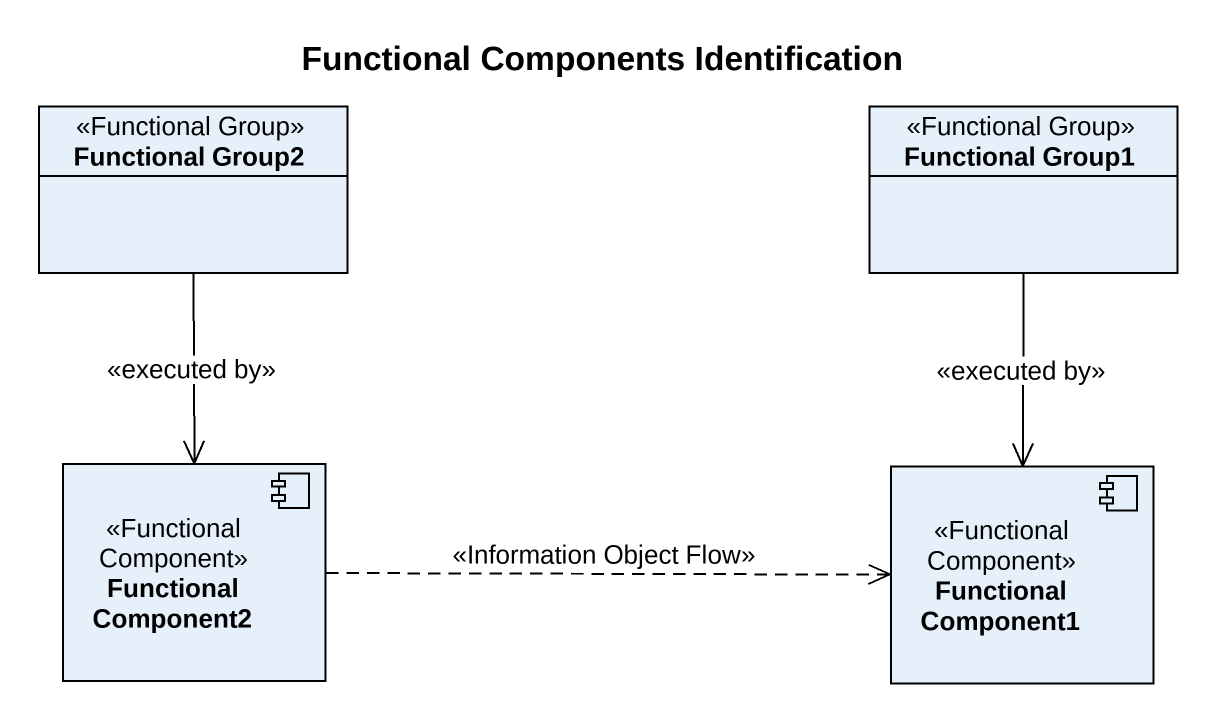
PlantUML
@startuml
title Functional Components Identification
allowmixing
hide circle
hide empty members
class "Functional Group2" as Functional_Group2 <<Functional Group>>
class "Functional Group1" as Functional_Group1 <<Functional Group>>
component "Functional Component2" as Functional_Component2 <<Functional Component>>
component "Functional Component1" as Functional_Component1 <<Functional Component>>
Functional_Group2 --> Functional_Component2 : <<executed by>>
Functional_Group1 --> Functional_Component1 : <<executed by>>
Functional_Component2 .right.> Functional_Component1 : <<Information Object Flow>>
@enduml
